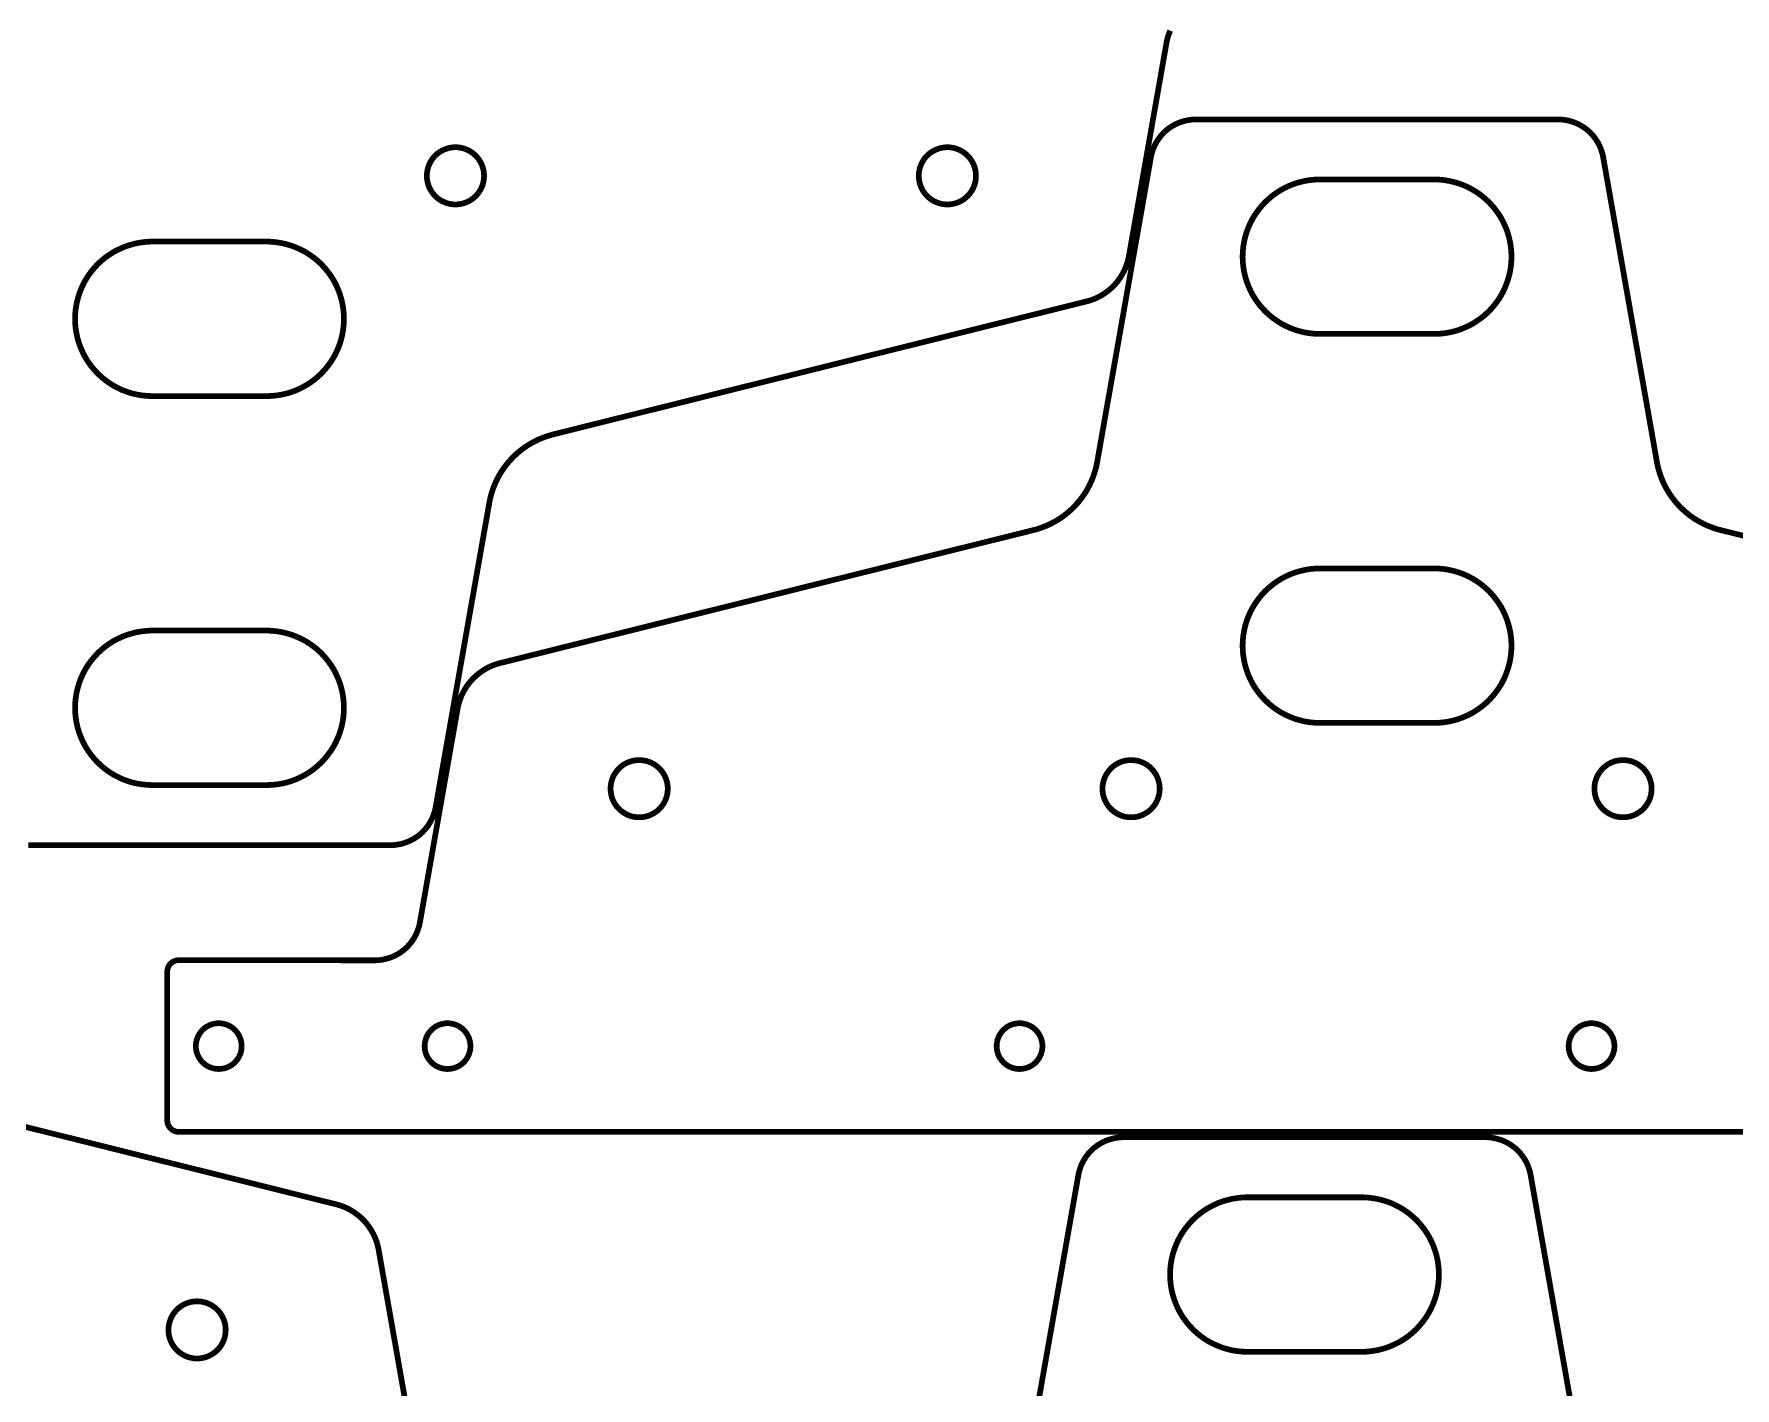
# Model space of a CAD drawing. Extents: x 0 to 1251, y 0 to 2501.
# Drawn here: x 314.8 to 612.2, y 1441.6 to 1678.3 of the extents above; entities that cross this region are included whole.
import ezdxf

# ---------------------------------------------------------------- set-up
doc = ezdxf.new("R2010")
doc.units = 0
doc.layers.get('0').update_dxf_attribs({"linetype": 'CONTINUOUS'})

msp = doc.modelspace()

# ---------------------------------------------------------------- linework, layer by layer
at = {"color": 0, "const_width": 1}
for points in [[(513.454, 1678.86), (513.188, 1678.22), (512.978, 1677.56), (512.856, 1677.04), (512.825, 1676.88), (506.233, 1639.49), (506.203, 1639.31), (506.082, 1638.78), (505.881, 1638.08), (505.632, 1637.42), (505.335, 1636.76), (504.992, 1636.14), (504.604, 1635.53), (504.172, 1634.94), (503.822, 1634.54), (503.699, 1634.4), (503.576, 1634.28), (503.188, 1633.89), (502.642, 1633.43), (502.065, 1633), (501.461, 1632.61), (500.831, 1632.26), (500.175, 1631.97), (499.5, 1631.72), (498.981, 1631.57), (498.804, 1631.53), (405.553, 1608.28), (405.421, 1608.24), (405.029, 1608.13), (404.511, 1607.97), (404, 1607.79), (403.497, 1607.6), (403.001, 1607.39), (402.515, 1607.15), (402.037, 1606.9), (401.569, 1606.64), (401.11, 1606.36), (400.661, 1606.07), (400.224, 1605.75), (399.797, 1605.42), (399.382, 1605.07), (398.979, 1604.71), (398.589, 1604.33), (398.304, 1604.04), (398.211, 1603.94), (398.119, 1603.85), (397.849, 1603.54), (397.501, 1603.13), (397.169, 1602.69), (396.854, 1602.26), (396.556, 1601.82), (396.272, 1601.36), (396.007, 1600.89), (395.758, 1600.42), (395.526, 1599.93), (395.313, 1599.43), (395.117, 1598.93), (394.938, 1598.42), (394.778, 1597.9), (394.636, 1597.39), (394.514, 1596.86), (394.433, 1596.46), (394.41, 1596.32), (385.024, 1543.1), (384.994, 1542.92), (384.872, 1542.4), (384.661, 1541.74), (384.394, 1541.1), (384.074, 1540.49), (383.701, 1539.9), (383.278, 1539.35), (382.806, 1538.83), (382.422, 1538.47), (382.287, 1538.36), (382.154, 1538.24), (381.731, 1537.93), (381.142, 1537.56), (380.524, 1537.24), (379.882, 1536.97), (379.219, 1536.75), (378.54, 1536.61), (377.847, 1536.51), (377.321, 1536.49), (377.146, 1536.49), (313.836, 1536.49)], [(340.108, 1486.36), (340.057, 1486.36), (339.903, 1486.38), (339.704, 1486.4), (339.513, 1486.46), (339.329, 1486.53), (339.154, 1486.61), (338.99, 1486.71), (338.836, 1486.82), (338.694, 1486.94), (338.565, 1487.1), (338.45, 1487.25), (338.35, 1487.42), (338.265, 1487.58), (338.199, 1487.76), (338.149, 1487.96), (338.119, 1488.17), (338.108, 1488.32), (338.108, 1488.36), (338.108, 1514.36), (338.108, 1514.42), (338.118, 1514.57), (338.147, 1514.76), (338.194, 1514.94), (338.261, 1515.13), (338.344, 1515.31), (338.444, 1515.47), (338.561, 1515.64), (338.66, 1515.75), (338.694, 1515.78), (338.729, 1515.82), (338.842, 1515.92), (339, 1516.03), (339.167, 1516.13), (339.343, 1516.21), (339.528, 1516.28), (339.717, 1516.33), (339.911, 1516.36), (340.06, 1516.36), (340.11, 1516.36), (374.393, 1516.35), (374.568, 1516.35), (375.094, 1516.38), (375.787, 1516.47), (376.467, 1516.63), (377.131, 1516.83), (377.772, 1517.1), (378.39, 1517.42), (378.979, 1517.79), (379.403, 1518.11), (379.537, 1518.22), (379.672, 1518.33), (380.056, 1518.69), (380.526, 1519.21), (380.95, 1519.76), (381.324, 1520.35), (381.644, 1520.97), (381.911, 1521.61), (382.122, 1522.28), (382.244, 1522.79), (382.275, 1522.96), (388.867, 1560.35), (388.897, 1560.53), (389.017, 1561.06), (389.218, 1561.74), (389.468, 1562.42), (389.765, 1563.07), (390.108, 1563.69), (390.496, 1564.31), (390.926, 1564.88), (391.278, 1565.29), (391.4, 1565.43), (391.524, 1565.56), (391.912, 1565.94), (392.458, 1566.4), (393.033, 1566.83), (393.639, 1567.22), (394.269, 1567.57), (394.924, 1567.86), (395.6, 1568.11), (396.119, 1568.26), (396.294, 1568.31), (489.546, 1591.56), (489.678, 1591.6), (490.071, 1591.69), (490.589, 1591.86), (491.099, 1592.04), (491.603, 1592.24), (492.097, 1592.44), (492.585, 1592.68), (493.063, 1592.93), (493.531, 1593.19), (493.989, 1593.47), (494.438, 1593.76), (494.875, 1594.08), (495.303, 1594.42), (495.717, 1594.76), (496.119, 1595.13), (496.51, 1595.5), (496.796, 1595.79), (496.887, 1595.89), (496.981, 1595.99), (497.251, 1596.29), (497.599, 1596.71), (497.931, 1597.13), (498.246, 1597.57), (498.544, 1598.01), (498.828, 1598.47), (499.093, 1598.94), (499.342, 1599.42), (499.574, 1599.9), (499.787, 1600.4), (499.983, 1600.9), (500.161, 1601.42), (500.321, 1601.93), (500.463, 1602.44), (500.586, 1602.97), (500.667, 1603.38), (500.69, 1603.51), (510.075, 1656.74), (510.106, 1656.92), (510.228, 1657.43), (510.438, 1658.08), (510.704, 1658.74), (511.025, 1659.35), (511.399, 1659.93), (511.822, 1660.49), (512.293, 1661), (512.676, 1661.36), (512.811, 1661.47), (512.946, 1661.58), (513.369, 1661.9), (513.958, 1662.28), (514.575, 1662.6), (515.218, 1662.86), (515.881, 1663.07), (516.56, 1663.22), (517.251, 1663.32), (517.778, 1663.35), (517.954, 1663.35), (581.264, 1663.35), (581.439, 1663.35), (581.965, 1663.32), (582.658, 1663.22), (583.338, 1663.07), (584, 1662.86), (584.642, 1662.6), (585.258, 1662.28), (585.849, 1661.9), (586.271, 1661.58), (586.406, 1661.47), (586.54, 1661.36), (586.924, 1661), (587.394, 1660.49), (587.818, 1659.93), (588.192, 1659.35), (588.512, 1658.74), (588.779, 1658.08), (588.99, 1657.43), (589.111, 1656.92), (589.142, 1656.74), (598.528, 1603.51), (598.551, 1603.38), (598.632, 1602.97), (598.754, 1602.44), (598.896, 1601.93), (599.056, 1601.42), (599.233, 1600.9), (599.431, 1600.4), (599.644, 1599.9), (599.875, 1599.42), (600.124, 1598.94), (600.39, 1598.47), (600.672, 1598.01), (600.972, 1597.57), (601.287, 1597.13), (601.618, 1596.71), (601.967, 1596.29), (602.236, 1595.99), (602.329, 1595.89), (602.422, 1595.79), (602.707, 1595.5), (603.097, 1595.13), (603.5, 1594.76), (603.915, 1594.42), (604.342, 1594.08), (604.779, 1593.76), (605.228, 1593.47), (605.686, 1593.19), (606.156, 1592.93), (606.633, 1592.68), (607.119, 1592.44), (607.615, 1592.24), (608.118, 1592.04), (608.629, 1591.86), (609.146, 1591.69), (609.539, 1591.6), (609.671, 1591.56), (702.922, 1568.31)], [(274.381, 1496.94), (367.633, 1473.69), (367.808, 1473.65), (368.328, 1473.5), (369.003, 1473.25), (369.658, 1472.96), (370.289, 1472.61), (370.893, 1472.22), (371.469, 1471.79), (372.015, 1471.33), (372.404, 1470.94), (372.526, 1470.82), (372.65, 1470.68), (373, 1470.28), (373.432, 1469.69), (373.819, 1469.08), (374.162, 1468.46), (374.46, 1467.81), (374.71, 1467.14), (374.91, 1466.44), (375.031, 1465.92), (375.061, 1465.74), (382.819, 1421.74)], [(717.108, 1486.35), (340.108, 1486.35)], [(488.006, 1425.58), (497.392, 1478.81), (497.422, 1478.97), (497.544, 1479.49), (497.754, 1480.15), (498.021, 1480.81), (498.342, 1481.42), (498.715, 1482), (499.139, 1482.56), (499.61, 1483.07), (499.993, 1483.43), (500.128, 1483.54), (500.262, 1483.65), (500.685, 1483.97), (501.275, 1484.35), (501.892, 1484.67), (502.533, 1484.93), (503.196, 1485.14), (503.875, 1485.29), (504.568, 1485.39), (505.094, 1485.42), (505.269, 1485.42), (568.579, 1485.42), (568.756, 1485.42), (569.282, 1485.39), (569.974, 1485.29), (570.653, 1485.14), (571.315, 1484.93), (571.958, 1484.67), (572.575, 1484.35), (573.164, 1483.97), (573.588, 1483.65), (573.722, 1483.54), (573.857, 1483.43), (574.24, 1483.07), (574.711, 1482.56), (575.135, 1482), (575.508, 1481.42), (575.829, 1480.81), (576.096, 1480.15), (576.306, 1479.49), (576.428, 1478.97), (576.458, 1478.81), (585.844, 1425.58)]]:
    msp.add_lwpolyline(points, dxfattribs=at)
for points in [[(393.49, 1653.49), (393.49, 1653.36), (393.465, 1652.97), (393.389, 1652.47), (393.267, 1652), (393.099, 1651.54), (392.888, 1651.1), (392.638, 1650.69), (392.349, 1650.31), (392.026, 1649.94), (391.671, 1649.63), (391.286, 1649.33), (390.874, 1649.08), (390.438, 1648.88), (389.978, 1648.71), (389.499, 1648.58), (389.003, 1648.51), (388.618, 1648.49), (388.49, 1648.49), (388.362, 1648.49), (387.979, 1648.51), (387.483, 1648.58), (387.004, 1648.71), (386.544, 1648.88), (386.107, 1649.08), (385.696, 1649.33), (385.311, 1649.63), (384.956, 1649.94), (384.633, 1650.31), (384.344, 1650.69), (384.094, 1651.1), (383.883, 1651.54), (383.715, 1652), (383.593, 1652.47), (383.517, 1652.97), (383.49, 1653.36), (383.49, 1653.49), (383.49, 1653.61), (383.517, 1654), (383.593, 1654.49), (383.715, 1654.97), (383.883, 1655.43), (384.094, 1655.86), (384.344, 1656.28), (384.633, 1656.67), (384.956, 1657.01), (385.311, 1657.35), (385.696, 1657.63), (386.107, 1657.88), (386.544, 1658.08), (387.004, 1658.26), (387.483, 1658.38), (387.979, 1658.46), (388.362, 1658.49), (388.49, 1658.49), (388.618, 1658.49), (389.003, 1658.46), (389.499, 1658.38), (389.978, 1658.26), (390.438, 1658.08), (390.874, 1657.88), (391.286, 1657.63), (391.671, 1657.35), (392.026, 1657.01), (392.349, 1656.67), (392.638, 1656.28), (392.888, 1655.86), (393.099, 1655.43), (393.267, 1654.97), (393.389, 1654.49), (393.465, 1654), (393.49, 1653.61), (393.49, 1653.49)], [(479.49, 1653.49), (479.49, 1653.36), (479.465, 1652.97), (479.389, 1652.47), (479.267, 1652), (479.099, 1651.54), (478.887, 1651.1), (478.637, 1650.69), (478.349, 1650.31), (478.026, 1649.94), (477.671, 1649.63), (477.286, 1649.33), (476.874, 1649.08), (476.438, 1648.88), (475.978, 1648.71), (475.499, 1648.58), (475.003, 1648.51), (474.618, 1648.49), (474.49, 1648.49), (474.363, 1648.49), (473.979, 1648.51), (473.483, 1648.58), (473.004, 1648.71), (472.544, 1648.88), (472.107, 1649.08), (471.696, 1649.33), (471.311, 1649.63), (470.956, 1649.94), (470.633, 1650.31), (470.344, 1650.69), (470.094, 1651.1), (469.883, 1651.54), (469.715, 1652), (469.593, 1652.47), (469.517, 1652.97), (469.49, 1653.36), (469.49, 1653.49), (469.49, 1653.61), (469.517, 1654), (469.593, 1654.49), (469.715, 1654.97), (469.883, 1655.43), (470.094, 1655.86), (470.344, 1656.28), (470.633, 1656.67), (470.956, 1657.01), (471.311, 1657.35), (471.696, 1657.63), (472.107, 1657.88), (472.544, 1658.08), (473.004, 1658.26), (473.483, 1658.38), (473.979, 1658.46), (474.363, 1658.49), (474.49, 1658.49), (474.618, 1658.49), (475.003, 1658.46), (475.499, 1658.38), (475.978, 1658.26), (476.438, 1658.08), (476.874, 1657.88), (477.286, 1657.63), (477.671, 1657.35), (478.026, 1657.01), (478.349, 1656.67), (478.637, 1656.28), (478.887, 1655.86), (479.099, 1655.43), (479.267, 1654.97), (479.389, 1654.49), (479.465, 1654), (479.49, 1653.61), (479.49, 1653.49)], [(559.608, 1652.85), (559.833, 1652.85), (560.508, 1652.82), (561.397, 1652.74), (562.272, 1652.58), (563.131, 1652.38), (563.972, 1652.13), (564.792, 1651.82), (565.588, 1651.46), (566.358, 1651.04), (567.101, 1650.58), (567.813, 1650.07), (568.492, 1649.51), (569.133, 1648.92), (569.739, 1648.28), (570.303, 1647.58), (570.824, 1646.86), (571.188, 1646.29), (571.3, 1646.1), (571.412, 1645.9), (571.724, 1645.31), (572.092, 1644.49), (572.401, 1643.67), (572.657, 1642.82), (572.854, 1641.96), (572.996, 1641.1), (573.081, 1640.22), (573.108, 1639.35), (573.081, 1638.47), (572.996, 1637.61), (572.854, 1636.74), (572.657, 1635.89), (572.401, 1635.04), (572.092, 1634.21), (571.724, 1633.39), (571.412, 1632.79), (571.3, 1632.6), (571.188, 1632.4), (570.824, 1631.83), (570.303, 1631.11), (569.739, 1630.43), (569.133, 1629.78), (568.492, 1629.18), (567.813, 1628.63), (567.101, 1628.13), (566.358, 1627.65), (565.588, 1627.25), (564.792, 1626.89), (563.972, 1626.57), (563.131, 1626.32), (562.272, 1626.11), (561.397, 1625.97), (560.508, 1625.88), (559.833, 1625.85), (559.608, 1625.85), (539.608, 1625.85), (539.383, 1625.85), (538.708, 1625.88), (537.821, 1625.97), (536.946, 1626.11), (536.086, 1626.32), (535.246, 1626.57), (534.425, 1626.89), (533.629, 1627.25), (532.858, 1627.65), (532.117, 1628.13), (531.404, 1628.63), (530.726, 1629.18), (530.083, 1629.78), (529.478, 1630.43), (528.914, 1631.11), (528.393, 1631.83), (528.029, 1632.4), (527.917, 1632.6), (527.804, 1632.79), (527.493, 1633.39), (527.126, 1634.21), (526.815, 1635.04), (526.561, 1635.89), (526.363, 1636.74), (526.222, 1637.61), (526.137, 1638.47), (526.108, 1639.35), (526.137, 1640.22), (526.222, 1641.1), (526.363, 1641.96), (526.561, 1642.82), (526.815, 1643.67), (527.126, 1644.49), (527.493, 1645.31), (527.804, 1645.9), (527.917, 1646.1), (528.029, 1646.29), (528.393, 1646.86), (528.914, 1647.58), (529.478, 1648.28), (530.083, 1648.92), (530.726, 1649.51), (531.404, 1650.07), (532.117, 1650.58), (532.858, 1651.04), (533.629, 1651.46), (534.425, 1651.82), (535.246, 1652.13), (536.086, 1652.38), (536.946, 1652.58), (537.821, 1652.74), (538.708, 1652.82), (539.383, 1652.85), (539.608, 1652.85), (559.608, 1652.85)], [(335.49, 1641.99), (335.267, 1641.99), (334.592, 1641.96), (333.703, 1641.86), (332.828, 1641.72), (331.968, 1641.51), (331.128, 1641.26), (330.308, 1640.94), (329.511, 1640.58), (328.74, 1640.18), (327.999, 1639.71), (327.287, 1639.21), (326.608, 1638.65), (325.965, 1638.06), (325.361, 1637.4), (324.796, 1636.72), (324.275, 1636), (323.912, 1635.43), (323.8, 1635.24), (323.688, 1635.04), (323.375, 1634.44), (323.008, 1633.63), (322.697, 1632.79), (322.443, 1631.94), (322.246, 1631.1), (322.104, 1630.22), (322.019, 1629.36), (321.99, 1628.49), (322.019, 1627.61), (322.104, 1626.74), (322.246, 1625.88), (322.443, 1625.01), (322.697, 1624.17), (323.008, 1623.35), (323.375, 1622.53), (323.688, 1621.93), (323.8, 1621.74), (323.912, 1621.54), (324.275, 1620.97), (324.796, 1620.25), (325.361, 1619.56), (325.965, 1618.92), (326.608, 1618.32), (327.287, 1617.76), (327.999, 1617.25), (328.74, 1616.79), (329.511, 1616.38), (330.308, 1616.01), (331.128, 1615.71), (331.968, 1615.44), (332.828, 1615.25), (333.703, 1615.1), (334.592, 1615.01), (335.267, 1614.99), (335.49, 1614.99), (355.49, 1614.99), (355.715, 1614.99), (356.39, 1615.01), (357.279, 1615.1), (358.154, 1615.25), (359.014, 1615.44), (359.854, 1615.71), (360.674, 1616.01), (361.471, 1616.38), (362.24, 1616.79), (362.983, 1617.25), (363.694, 1617.76), (364.374, 1618.32), (365.017, 1618.92), (365.621, 1619.56), (366.185, 1620.25), (366.707, 1620.97), (367.069, 1621.54), (367.182, 1621.74), (367.294, 1621.93), (367.606, 1622.53), (367.974, 1623.35), (368.285, 1624.17), (368.539, 1625.01), (368.736, 1625.88), (368.878, 1626.74), (368.963, 1627.61), (368.99, 1628.49), (368.963, 1629.36), (368.878, 1630.22), (368.736, 1631.1), (368.539, 1631.94), (368.285, 1632.79), (367.974, 1633.63), (367.606, 1634.44), (367.294, 1635.04), (367.182, 1635.24), (367.069, 1635.43), (366.707, 1636), (366.185, 1636.72), (365.621, 1637.4), (365.017, 1638.06), (364.374, 1638.65), (363.694, 1639.21), (362.983, 1639.71), (362.24, 1640.18), (361.471, 1640.58), (360.674, 1640.94), (359.854, 1641.26), (359.014, 1641.51), (358.154, 1641.72), (357.279, 1641.86), (356.39, 1641.96), (355.715, 1641.99), (355.49, 1641.99), (335.49, 1641.99)], [(559.608, 1557.85), (559.833, 1557.85), (560.508, 1557.88), (561.397, 1557.97), (562.272, 1558.11), (563.131, 1558.32), (563.972, 1558.57), (564.792, 1558.89), (565.588, 1559.25), (566.358, 1559.65), (567.101, 1560.13), (567.813, 1560.63), (568.492, 1561.18), (569.133, 1561.78), (569.739, 1562.43), (570.303, 1563.11), (570.824, 1563.83), (571.188, 1564.4), (571.3, 1564.6), (571.412, 1564.79), (571.724, 1565.39), (572.092, 1566.21), (572.401, 1567.04), (572.657, 1567.89), (572.854, 1568.74), (572.996, 1569.61), (573.081, 1570.47), (573.108, 1571.35), (573.081, 1572.22), (572.996, 1573.1), (572.854, 1573.96), (572.657, 1574.82), (572.401, 1575.67), (572.092, 1576.49), (571.724, 1577.31), (571.412, 1577.9), (571.3, 1578.1), (571.188, 1578.29), (570.824, 1578.86), (570.303, 1579.58), (569.739, 1580.28), (569.133, 1580.92), (568.492, 1581.51), (567.813, 1582.07), (567.101, 1582.58), (566.358, 1583.04), (565.588, 1583.46), (564.792, 1583.82), (563.972, 1584.13), (563.131, 1584.38), (562.272, 1584.58), (561.397, 1584.74), (560.508, 1584.82), (559.833, 1584.85), (559.608, 1584.85), (539.608, 1584.85), (539.383, 1584.85), (538.708, 1584.82), (537.821, 1584.74), (536.946, 1584.58), (536.086, 1584.38), (535.246, 1584.13), (534.425, 1583.82), (533.629, 1583.46), (532.858, 1583.04), (532.117, 1582.58), (531.404, 1582.07), (530.726, 1581.51), (530.083, 1580.92), (529.478, 1580.28), (528.914, 1579.58), (528.393, 1578.86), (528.029, 1578.29), (527.917, 1578.1), (527.804, 1577.9), (527.493, 1577.31), (527.126, 1576.49), (526.815, 1575.67), (526.561, 1574.82), (526.363, 1573.96), (526.222, 1573.1), (526.137, 1572.22), (526.108, 1571.35), (526.137, 1570.47), (526.222, 1569.61), (526.363, 1568.74), (526.561, 1567.89), (526.815, 1567.04), (527.126, 1566.21), (527.493, 1565.39), (527.804, 1564.79), (527.917, 1564.6), (528.029, 1564.4), (528.393, 1563.83), (528.914, 1563.11), (529.478, 1562.43), (530.083, 1561.78), (530.726, 1561.18), (531.404, 1560.63), (532.117, 1560.13), (532.858, 1559.65), (533.629, 1559.25), (534.425, 1558.89), (535.246, 1558.57), (536.086, 1558.32), (536.946, 1558.11), (537.821, 1557.97), (538.708, 1557.88), (539.383, 1557.85), (539.608, 1557.85), (559.608, 1557.85)], [(335.49, 1546.99), (335.267, 1546.99), (334.592, 1547.01), (333.703, 1547.1), (332.828, 1547.25), (331.968, 1547.44), (331.128, 1547.71), (330.308, 1548.01), (329.511, 1548.38), (328.74, 1548.79), (327.999, 1549.25), (327.287, 1549.76), (326.608, 1550.32), (325.965, 1550.92), (325.361, 1551.56), (324.796, 1552.25), (324.275, 1552.97), (323.912, 1553.54), (323.8, 1553.74), (323.688, 1553.93), (323.375, 1554.53), (323.008, 1555.35), (322.697, 1556.17), (322.443, 1557.01), (322.246, 1557.88), (322.104, 1558.74), (322.019, 1559.61), (321.99, 1560.49), (322.019, 1561.36), (322.104, 1562.22), (322.246, 1563.1), (322.443, 1563.94), (322.697, 1564.79), (323.008, 1565.63), (323.375, 1566.44), (323.688, 1567.04), (323.8, 1567.24), (323.912, 1567.43), (324.275, 1568), (324.796, 1568.72), (325.361, 1569.4), (325.965, 1570.06), (326.608, 1570.65), (327.287, 1571.21), (327.999, 1571.71), (328.74, 1572.18), (329.511, 1572.58), (330.308, 1572.94), (331.128, 1573.26), (331.968, 1573.51), (332.828, 1573.72), (333.703, 1573.86), (334.592, 1573.96), (335.267, 1573.99), (335.49, 1573.99), (355.49, 1573.99), (355.715, 1573.99), (356.39, 1573.96), (357.279, 1573.86), (358.154, 1573.72), (359.014, 1573.51), (359.854, 1573.26), (360.674, 1572.94), (361.471, 1572.58), (362.24, 1572.18), (362.983, 1571.71), (363.694, 1571.21), (364.374, 1570.65), (365.017, 1570.06), (365.621, 1569.4), (366.185, 1568.72), (366.707, 1568), (367.069, 1567.43), (367.182, 1567.24), (367.294, 1567.04), (367.606, 1566.44), (367.974, 1565.63), (368.285, 1564.79), (368.539, 1563.94), (368.736, 1563.1), (368.878, 1562.22), (368.963, 1561.36), (368.99, 1560.49), (368.963, 1559.61), (368.878, 1558.74), (368.736, 1557.88), (368.539, 1557.01), (368.285, 1556.17), (367.974, 1555.35), (367.606, 1554.53), (367.294, 1553.93), (367.182, 1553.74), (367.069, 1553.54), (366.707, 1552.97), (366.185, 1552.25), (365.621, 1551.56), (365.017, 1550.92), (364.374, 1550.32), (363.694, 1549.76), (362.983, 1549.25), (362.24, 1548.79), (361.471, 1548.38), (360.674, 1548.01), (359.854, 1547.71), (359.014, 1547.44), (358.154, 1547.25), (357.279, 1547.1), (356.39, 1547.01), (355.715, 1546.99), (355.49, 1546.99), (335.49, 1546.99)], [(425.608, 1546.35), (425.608, 1546.22), (425.583, 1545.83), (425.507, 1545.35), (425.383, 1544.86), (425.215, 1544.4), (425.006, 1543.97), (424.754, 1543.56), (424.467, 1543.17), (424.144, 1542.82), (423.789, 1542.49), (423.404, 1542.21), (422.992, 1541.96), (422.554, 1541.74), (422.096, 1541.57), (421.617, 1541.44), (421.119, 1541.38), (420.736, 1541.35), (420.608, 1541.35), (420.481, 1541.35), (420.097, 1541.38), (419.601, 1541.44), (419.122, 1541.57), (418.662, 1541.74), (418.225, 1541.96), (417.813, 1542.21), (417.428, 1542.49), (417.074, 1542.82), (416.75, 1543.17), (416.463, 1543.56), (416.213, 1543.97), (416.001, 1544.4), (415.833, 1544.86), (415.71, 1545.35), (415.635, 1545.83), (415.608, 1546.22), (415.608, 1546.35), (415.608, 1546.47), (415.635, 1546.86), (415.71, 1547.36), (415.833, 1547.83), (416.001, 1548.29), (416.213, 1548.74), (416.463, 1549.14), (416.75, 1549.53), (417.074, 1549.89), (417.428, 1550.21), (417.813, 1550.5), (418.225, 1550.75), (418.662, 1550.96), (419.122, 1551.13), (419.601, 1551.25), (420.097, 1551.32), (420.481, 1551.35), (420.608, 1551.35), (420.736, 1551.35), (421.119, 1551.32), (421.617, 1551.25), (422.096, 1551.13), (422.554, 1550.96), (422.992, 1550.75), (423.404, 1550.5), (423.789, 1550.21), (424.144, 1549.89), (424.467, 1549.53), (424.754, 1549.14), (425.006, 1548.74), (425.215, 1548.29), (425.383, 1547.83), (425.507, 1547.36), (425.583, 1546.86), (425.608, 1546.47), (425.608, 1546.35)], [(511.608, 1546.35), (511.608, 1546.22), (511.583, 1545.83), (511.507, 1545.35), (511.383, 1544.86), (511.215, 1544.4), (511.006, 1543.97), (510.754, 1543.56), (510.467, 1543.17), (510.144, 1542.82), (509.789, 1542.49), (509.404, 1542.21), (508.992, 1541.96), (508.554, 1541.74), (508.096, 1541.57), (507.617, 1541.44), (507.119, 1541.38), (506.736, 1541.35), (506.608, 1541.35), (506.481, 1541.35), (506.097, 1541.38), (505.601, 1541.44), (505.122, 1541.57), (504.662, 1541.74), (504.225, 1541.96), (503.813, 1542.21), (503.428, 1542.49), (503.074, 1542.82), (502.75, 1543.17), (502.463, 1543.56), (502.213, 1543.97), (502.001, 1544.4), (501.833, 1544.86), (501.71, 1545.35), (501.635, 1545.83), (501.608, 1546.22), (501.608, 1546.35), (501.608, 1546.47), (501.635, 1546.86), (501.71, 1547.36), (501.833, 1547.83), (502.001, 1548.29), (502.213, 1548.74), (502.463, 1549.14), (502.75, 1549.53), (503.074, 1549.89), (503.428, 1550.21), (503.813, 1550.5), (504.225, 1550.75), (504.662, 1550.96), (505.122, 1551.13), (505.601, 1551.25), (506.097, 1551.32), (506.481, 1551.35), (506.608, 1551.35), (506.736, 1551.35), (507.119, 1551.32), (507.617, 1551.25), (508.096, 1551.13), (508.554, 1550.96), (508.992, 1550.75), (509.404, 1550.5), (509.789, 1550.21), (510.144, 1549.89), (510.467, 1549.53), (510.754, 1549.14), (511.006, 1548.74), (511.215, 1548.29), (511.383, 1547.83), (511.507, 1547.36), (511.583, 1546.86), (511.608, 1546.47), (511.608, 1546.35)], [(597.608, 1546.35), (597.608, 1546.22), (597.583, 1545.83), (597.507, 1545.35), (597.383, 1544.86), (597.215, 1544.4), (597.006, 1543.97), (596.754, 1543.56), (596.467, 1543.17), (596.144, 1542.82), (595.789, 1542.49), (595.404, 1542.21), (594.992, 1541.96), (594.554, 1541.74), (594.096, 1541.57), (593.617, 1541.44), (593.119, 1541.38), (592.736, 1541.35), (592.608, 1541.35), (592.481, 1541.35), (592.097, 1541.38), (591.601, 1541.44), (591.122, 1541.57), (590.662, 1541.74), (590.225, 1541.96), (589.813, 1542.21), (589.428, 1542.49), (589.074, 1542.82), (588.75, 1543.17), (588.463, 1543.56), (588.213, 1543.97), (588.001, 1544.4), (587.833, 1544.86), (587.71, 1545.35), (587.635, 1545.83), (587.608, 1546.22), (587.608, 1546.35), (587.608, 1546.47), (587.635, 1546.86), (587.71, 1547.36), (587.833, 1547.83), (588.001, 1548.29), (588.213, 1548.74), (588.463, 1549.14), (588.75, 1549.53), (589.074, 1549.89), (589.428, 1550.21), (589.813, 1550.5), (590.225, 1550.75), (590.662, 1550.96), (591.122, 1551.13), (591.601, 1551.25), (592.097, 1551.32), (592.481, 1551.35), (592.608, 1551.35), (592.736, 1551.35), (593.119, 1551.32), (593.617, 1551.25), (594.096, 1551.13), (594.554, 1550.96), (594.992, 1550.75), (595.404, 1550.5), (595.789, 1550.21), (596.144, 1549.89), (596.467, 1549.53), (596.754, 1549.14), (597.006, 1548.74), (597.215, 1548.29), (597.383, 1547.83), (597.507, 1547.36), (597.583, 1546.86), (597.608, 1546.47), (597.608, 1546.35)], [(351.108, 1501.35), (351.108, 1501.25), (351.088, 1500.94), (351.028, 1500.54), (350.929, 1500.15), (350.794, 1499.79), (350.626, 1499.44), (350.425, 1499.11), (350.196, 1498.81), (349.938, 1498.51), (349.653, 1498.26), (349.344, 1498.03), (349.015, 1497.83), (348.665, 1497.67), (348.299, 1497.53), (347.915, 1497.43), (347.518, 1497.38), (347.211, 1497.35), (347.108, 1497.35), (347.007, 1497.35), (346.7, 1497.38), (346.303, 1497.43), (345.919, 1497.53), (345.551, 1497.67), (345.201, 1497.83), (344.872, 1498.03), (344.564, 1498.26), (344.281, 1498.51), (344.022, 1498.81), (343.792, 1499.11), (343.592, 1499.44), (343.422, 1499.79), (343.289, 1500.15), (343.19, 1500.54), (343.129, 1500.94), (343.108, 1501.25), (343.108, 1501.35), (343.108, 1501.44), (343.129, 1501.76), (343.19, 1502.15), (343.289, 1502.54), (343.422, 1502.9), (343.592, 1503.25), (343.792, 1503.58), (344.022, 1503.89), (344.281, 1504.18), (344.564, 1504.43), (344.872, 1504.67), (345.201, 1504.86), (345.551, 1505.03), (345.919, 1505.17), (346.303, 1505.26), (346.7, 1505.33), (347.007, 1505.35), (347.108, 1505.35), (347.211, 1505.35), (347.518, 1505.33), (347.915, 1505.26), (348.299, 1505.17), (348.665, 1505.03), (349.015, 1504.86), (349.344, 1504.67), (349.653, 1504.43), (349.938, 1504.18), (350.196, 1503.89), (350.425, 1503.58), (350.626, 1503.25), (350.794, 1502.9), (350.929, 1502.54), (351.028, 1502.15), (351.088, 1501.76), (351.108, 1501.44), (351.108, 1501.35)], [(391.108, 1501.35), (391.108, 1501.25), (391.088, 1500.94), (391.028, 1500.54), (390.929, 1500.15), (390.794, 1499.79), (390.626, 1499.44), (390.425, 1499.11), (390.196, 1498.81), (389.938, 1498.51), (389.653, 1498.26), (389.344, 1498.03), (389.015, 1497.83), (388.665, 1497.67), (388.299, 1497.53), (387.915, 1497.43), (387.518, 1497.38), (387.211, 1497.35), (387.108, 1497.35), (387.007, 1497.35), (386.7, 1497.38), (386.303, 1497.43), (385.919, 1497.53), (385.551, 1497.67), (385.201, 1497.83), (384.872, 1498.03), (384.564, 1498.26), (384.281, 1498.51), (384.022, 1498.81), (383.792, 1499.11), (383.592, 1499.44), (383.422, 1499.79), (383.289, 1500.15), (383.19, 1500.54), (383.129, 1500.94), (383.108, 1501.25), (383.108, 1501.35), (383.108, 1501.44), (383.129, 1501.76), (383.19, 1502.15), (383.289, 1502.54), (383.422, 1502.9), (383.592, 1503.25), (383.792, 1503.58), (384.022, 1503.89), (384.281, 1504.18), (384.564, 1504.43), (384.872, 1504.67), (385.201, 1504.86), (385.551, 1505.03), (385.919, 1505.17), (386.303, 1505.26), (386.7, 1505.33), (387.007, 1505.35), (387.108, 1505.35), (387.211, 1505.35), (387.518, 1505.33), (387.915, 1505.26), (388.299, 1505.17), (388.665, 1505.03), (389.015, 1504.86), (389.344, 1504.67), (389.653, 1504.43), (389.938, 1504.18), (390.196, 1503.89), (390.425, 1503.58), (390.626, 1503.25), (390.794, 1502.9), (390.929, 1502.54), (391.028, 1502.15), (391.088, 1501.76), (391.108, 1501.44), (391.108, 1501.35)], [(491.108, 1501.35), (491.108, 1501.25), (491.088, 1500.94), (491.028, 1500.54), (490.929, 1500.15), (490.794, 1499.79), (490.626, 1499.44), (490.425, 1499.11), (490.196, 1498.81), (489.938, 1498.51), (489.653, 1498.26), (489.344, 1498.03), (489.015, 1497.83), (488.665, 1497.67), (488.299, 1497.53), (487.915, 1497.43), (487.518, 1497.38), (487.211, 1497.35), (487.108, 1497.35), (487.007, 1497.35), (486.7, 1497.38), (486.303, 1497.43), (485.919, 1497.53), (485.551, 1497.67), (485.201, 1497.83), (484.872, 1498.03), (484.564, 1498.26), (484.281, 1498.51), (484.022, 1498.81), (483.792, 1499.11), (483.592, 1499.44), (483.422, 1499.79), (483.289, 1500.15), (483.19, 1500.54), (483.129, 1500.94), (483.108, 1501.25), (483.108, 1501.35), (483.108, 1501.44), (483.129, 1501.76), (483.19, 1502.15), (483.289, 1502.54), (483.422, 1502.9), (483.592, 1503.25), (483.792, 1503.58), (484.022, 1503.89), (484.281, 1504.18), (484.564, 1504.43), (484.872, 1504.67), (485.201, 1504.86), (485.551, 1505.03), (485.919, 1505.17), (486.303, 1505.26), (486.7, 1505.33), (487.007, 1505.35), (487.108, 1505.35), (487.211, 1505.35), (487.518, 1505.33), (487.915, 1505.26), (488.299, 1505.17), (488.665, 1505.03), (489.015, 1504.86), (489.344, 1504.67), (489.653, 1504.43), (489.938, 1504.18), (490.196, 1503.89), (490.425, 1503.58), (490.626, 1503.25), (490.794, 1502.9), (490.929, 1502.54), (491.028, 1502.15), (491.088, 1501.76), (491.108, 1501.44), (491.108, 1501.35)], [(591.108, 1501.35), (591.108, 1501.25), (591.088, 1500.94), (591.028, 1500.54), (590.929, 1500.15), (590.794, 1499.79), (590.626, 1499.44), (590.425, 1499.11), (590.196, 1498.81), (589.938, 1498.51), (589.653, 1498.26), (589.344, 1498.03), (589.015, 1497.83), (588.665, 1497.67), (588.299, 1497.53), (587.915, 1497.43), (587.518, 1497.38), (587.211, 1497.35), (587.108, 1497.35), (587.007, 1497.35), (586.7, 1497.38), (586.303, 1497.43), (585.919, 1497.53), (585.551, 1497.67), (585.201, 1497.83), (584.872, 1498.03), (584.564, 1498.26), (584.281, 1498.51), (584.022, 1498.81), (583.792, 1499.11), (583.592, 1499.44), (583.422, 1499.79), (583.289, 1500.15), (583.19, 1500.54), (583.129, 1500.94), (583.108, 1501.25), (583.108, 1501.35), (583.108, 1501.44), (583.129, 1501.76), (583.19, 1502.15), (583.289, 1502.54), (583.422, 1502.9), (583.592, 1503.25), (583.792, 1503.58), (584.022, 1503.89), (584.281, 1504.18), (584.564, 1504.43), (584.872, 1504.67), (585.201, 1504.86), (585.551, 1505.03), (585.919, 1505.17), (586.303, 1505.26), (586.7, 1505.33), (587.007, 1505.35), (587.108, 1505.35), (587.211, 1505.35), (587.518, 1505.33), (587.915, 1505.26), (588.299, 1505.17), (588.665, 1505.03), (589.015, 1504.86), (589.344, 1504.67), (589.653, 1504.43), (589.938, 1504.18), (590.196, 1503.89), (590.425, 1503.58), (590.626, 1503.25), (590.794, 1502.9), (590.929, 1502.54), (591.028, 1502.15), (591.088, 1501.76), (591.108, 1501.44), (591.108, 1501.35)], [(546.925, 1474.92), (547.15, 1474.92), (547.825, 1474.89), (548.713, 1474.79), (549.588, 1474.65), (550.447, 1474.44), (551.287, 1474.19), (552.108, 1473.89), (552.904, 1473.51), (553.675, 1473.11), (554.417, 1472.65), (555.129, 1472.14), (555.807, 1471.58), (556.45, 1470.99), (557.056, 1470.35), (557.619, 1469.65), (558.14, 1468.93), (558.504, 1468.36), (558.617, 1468.17), (558.729, 1467.97), (559.04, 1467.38), (559.407, 1466.56), (559.718, 1465.72), (559.972, 1464.89), (560.171, 1464.03), (560.311, 1463.17), (560.397, 1462.29), (560.425, 1461.42), (560.397, 1460.54), (560.311, 1459.67), (560.171, 1458.81), (559.972, 1457.94), (559.718, 1457.11), (559.407, 1456.28), (559.04, 1455.46), (558.729, 1454.86), (558.617, 1454.67), (558.504, 1454.47), (558.14, 1453.9), (557.619, 1453.18), (557.056, 1452.5), (556.45, 1451.85), (555.807, 1451.25), (555.129, 1450.69), (554.417, 1450.18), (553.675, 1449.72), (552.904, 1449.32), (552.108, 1448.96), (551.287, 1448.64), (550.447, 1448.39), (549.588, 1448.18), (548.713, 1448.04), (547.825, 1447.94), (547.15, 1447.92), (546.925, 1447.92), (526.925, 1447.92), (526.7, 1447.92), (526.025, 1447.94), (525.136, 1448.04), (524.261, 1448.18), (523.403, 1448.39), (522.561, 1448.64), (521.742, 1448.96), (520.946, 1449.32), (520.175, 1449.72), (519.432, 1450.18), (518.721, 1450.69), (518.042, 1451.25), (517.4, 1451.85), (516.794, 1452.5), (516.231, 1453.18), (515.71, 1453.9), (515.346, 1454.47), (515.233, 1454.67), (515.121, 1454.86), (514.81, 1455.46), (514.442, 1456.28), (514.132, 1457.11), (513.876, 1457.94), (513.679, 1458.81), (513.537, 1459.67), (513.453, 1460.54), (513.425, 1461.42), (513.453, 1462.29), (513.537, 1463.17), (513.679, 1464.03), (513.876, 1464.89), (514.132, 1465.72), (514.442, 1466.56), (514.81, 1467.38), (515.121, 1467.97), (515.233, 1468.17), (515.346, 1468.36), (515.71, 1468.93), (516.231, 1469.65), (516.794, 1470.35), (517.4, 1470.99), (518.042, 1471.58), (518.721, 1472.14), (519.432, 1472.65), (520.175, 1473.11), (520.946, 1473.51), (521.742, 1473.89), (522.561, 1474.19), (523.403, 1474.44), (524.261, 1474.65), (525.136, 1474.79), (526.025, 1474.89), (526.7, 1474.92), (526.925, 1474.92), (546.925, 1474.92)], [(348.319, 1451.74), (348.319, 1451.61), (348.293, 1451.22), (348.217, 1450.74), (348.094, 1450.25), (347.926, 1449.79), (347.715, 1449.36), (347.465, 1448.94), (347.178, 1448.56), (346.854, 1448.21), (346.5, 1447.88), (346.114, 1447.6), (345.703, 1447.35), (345.265, 1447.14), (344.806, 1446.96), (344.326, 1446.85), (343.831, 1446.76), (343.447, 1446.74), (343.319, 1446.74), (343.192, 1446.74), (342.808, 1446.76), (342.311, 1446.85), (341.832, 1446.96), (341.372, 1447.14), (340.936, 1447.35), (340.524, 1447.6), (340.139, 1447.88), (339.783, 1448.21), (339.461, 1448.56), (339.172, 1448.94), (338.922, 1449.36), (338.713, 1449.79), (338.543, 1450.25), (338.421, 1450.74), (338.344, 1451.22), (338.319, 1451.61), (338.319, 1451.74), (338.319, 1451.86), (338.344, 1452.25), (338.421, 1452.75), (338.543, 1453.22), (338.713, 1453.68), (338.922, 1454.13), (339.172, 1454.54), (339.461, 1454.92), (339.783, 1455.28), (340.139, 1455.6), (340.524, 1455.89), (340.936, 1456.14), (341.372, 1456.35), (341.832, 1456.51), (342.311, 1456.64), (342.808, 1456.71), (343.192, 1456.74), (343.319, 1456.74), (343.447, 1456.74), (343.831, 1456.71), (344.326, 1456.64), (344.806, 1456.51), (345.265, 1456.35), (345.703, 1456.14), (346.114, 1455.89), (346.5, 1455.6), (346.854, 1455.28), (347.178, 1454.92), (347.465, 1454.54), (347.715, 1454.13), (347.926, 1453.68), (348.094, 1453.22), (348.217, 1452.75), (348.293, 1452.25), (348.319, 1451.86), (348.319, 1451.74)]]:
    msp.add_lwpolyline(points, close=True, dxfattribs=at)

doc.saveas('drawing.dxf')
